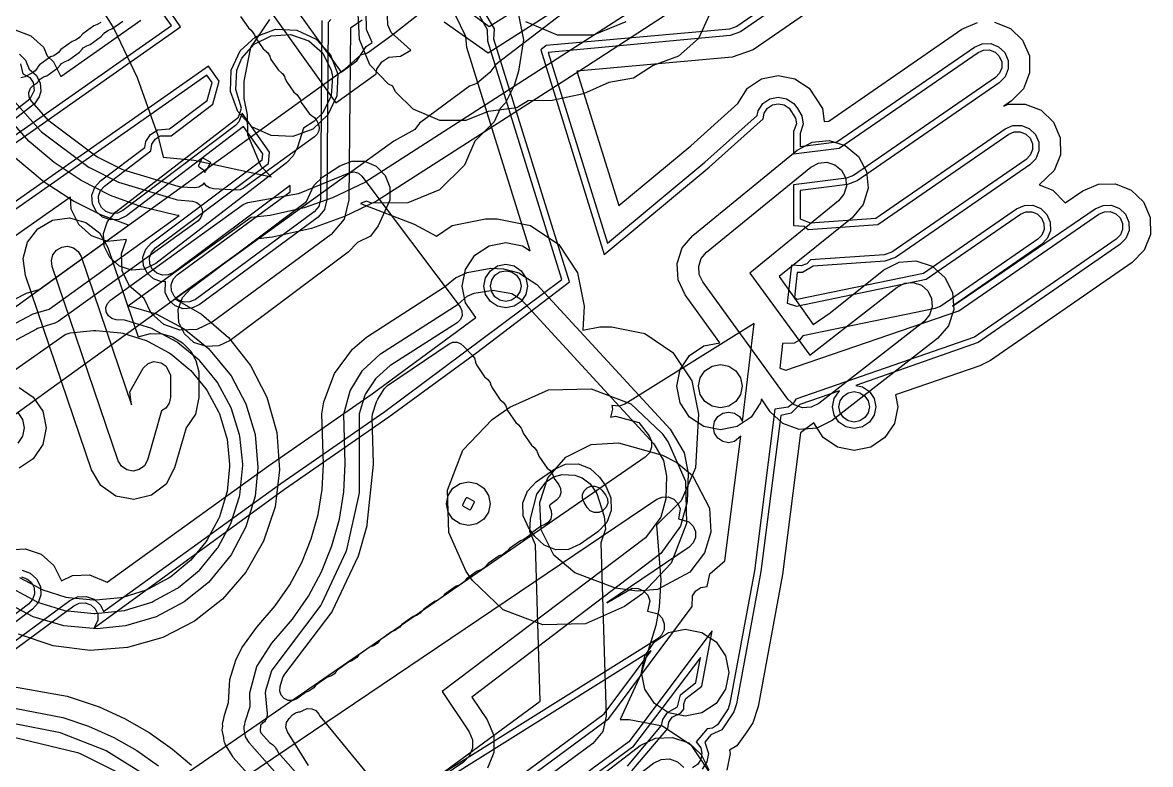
# Model space of a CAD drawing. Header units: metres. Extents: x 8738 to 9560, y -8972 to -7699.
# Drawn here: x 9507.8 to 9559.6, y -7762 to -7727.9 of the extents above; entities that cross this region are included whole.
import ezdxf

# ---------------------------------------------------------------- set-up
doc = ezdxf.new("R2010")
doc.units = ezdxf.units.M
doc.layers.add('AI_GREENING_EXCLUSIONS', color=1, linetype='Continuous')
doc.layers.add('AI_GREENING_LAWN', color=82, linetype='Continuous')

msp = doc.modelspace()

# ---------------------------------------------------------------- linework, layer by layer
at = {"layer": 'AI_GREENING_EXCLUSIONS'}
for points in [[(9547.126, -7723.608), (9540.612, -7728.103), (9540.276, -7728.224), (9531.856, -7728.973), (9531.607, -7729.182), (9534.524, -7738.566), (9539.342, -7734.56), (9541.811, -7732.346), (9541.863, -7732.083), (9542.015, -7731.856), (9542.242, -7731.704), (9542.51, -7731.651), (9542.778, -7731.704), (9543.005, -7731.856), (9543.305, -7732.307), (9543.343, -7732.577), (9543.21, -7732.929), (9543.21, -7733.955), (9545.301, -7733.692), (9551.675, -7729.295), (9551.925, -7729.187), (9552.199, -7729.183), (9552.452, -7729.284), (9552.648, -7729.474), (9552.757, -7729.725), (9552.761, -7729.998), (9552.66, -7730.252), (9552.47, -7730.448), (9545.955, -7734.942), (9545.645, -7735.06), (9543.21, -7735.367), (9543.21, -7737.239), (9543.69, -7737.274), (9543.886, -7737.42), (9547.083, -7737.192), (9553.084, -7733.053), (9553.335, -7732.944), (9553.608, -7732.94), (9553.862, -7733.041), (9554.058, -7733.231), (9554.166, -7733.482), (9554.17, -7733.755), (9554.069, -7734.009), (9553.879, -7734.205), (9547.721, -7738.453), (9547.373, -7738.575), (9543.986, -7738.817), (9543.812, -7738.989), (9543.56, -7739.092), (9543.118, -7739.057), (9542.919, -7740.792), (9543.343, -7740.934), (9549.29, -7739.699), (9553.614, -7736.716), (9553.865, -7736.608), (9554.138, -7736.604), (9554.392, -7736.704), (9554.588, -7736.895), (9554.696, -7737.145), (9554.7, -7737.418), (9554.599, -7737.672), (9554.409, -7737.868), (9549.968, -7740.932), (9549.713, -7741.041), (9543.628, -7742.305), (9543.479, -7742.499), (9543.242, -7742.635), (9542.705, -7742.653), (9542.575, -7743.784), (9542.855, -7743.874), (9550.789, -7741.148), (9557.218, -7736.713), (9557.469, -7736.604), (9557.742, -7736.6), (9557.996, -7736.701), (9558.192, -7736.891), (9558.3, -7737.142), (9558.304, -7737.415), (9558.203, -7737.669), (9558.013, -7737.865), (9551.505, -7742.355), (9543.309, -7745.198), (9543.186, -7745.408), (9542.969, -7745.574), (9542.352, -7745.664), (9541.414, -7753.078), (9540.291, -7759.147), (9540.205, -7759.407), (9539.718, -7760.152), (9539.485, -7760.295), (9539.244, -7760.334), (9538.741, -7760.931), (9538.953, -7761.198), (9539.006, -7761.466), (9538.953, -7761.734), (9538.801, -7761.961), (9538.574, -7762.113)], [(9547.297, -7723.855), (9540.782, -7728.349), (9540.303, -7728.522), (9531.956, -7729.293), (9534.678, -7738.049), (9539.146, -7734.333), (9541.543, -7732.183), (9541.586, -7731.968), (9541.803, -7731.644), (9542.127, -7731.427), (9542.51, -7731.351), (9542.893, -7731.427), (9543.217, -7731.644), (9543.389, -7731.871), (9543.587, -7732.207), (9543.643, -7732.593), (9543.51, -7733.019), (9543.51, -7733.615), (9545.19, -7733.404), (9551.504, -7729.048), (9551.863, -7728.894), (9552.253, -7728.888), (9552.615, -7729.032), (9552.895, -7729.303), (9553.05, -7729.662), (9553.056, -7730.052), (9552.912, -7730.415), (9552.64, -7730.694), (9546.125, -7735.189), (9545.682, -7735.358), (9543.51, -7735.631), (9543.51, -7736.925), (9543.967, -7737.114), (9546.98, -7736.899), (9552.914, -7732.806), (9553.272, -7732.651), (9553.662, -7732.645), (9554.025, -7732.789), (9554.305, -7733.061), (9554.459, -7733.419), (9554.465, -7733.809), (9554.321, -7734.172), (9554.049, -7734.452), (9547.891, -7738.7), (9547.394, -7738.875), (9544.109, -7739.109), (9543.617, -7739.387), (9543.382, -7739.386), (9543.249, -7740.546), (9543.382, -7740.62), (9549.169, -7739.418), (9553.444, -7736.469), (9553.802, -7736.314), (9554.192, -7736.308), (9554.555, -7736.452), (9554.835, -7736.724), (9554.989, -7737.082), (9554.995, -7737.473), (9554.851, -7737.835), (9554.58, -7738.115), (9550.499, -7740.93), (9557.048, -7736.466), (9557.406, -7736.311), (9557.796, -7736.305), (9558.159, -7736.449), (9558.439, -7736.721), (9558.593, -7737.079), (9558.599, -7737.469), (9558.455, -7737.832), (9558.183, -7738.112), (9551.675, -7742.602), (9546.061, -7744.569), (9546.372, -7744.631), (9546.696, -7744.848), (9546.913, -7745.172), (9546.989, -7745.555), (9546.913, -7745.938), (9546.696, -7746.262), (9546.372, -7746.479), (9545.989, -7746.555), (9545.606, -7746.479), (9545.282, -7746.262), (9545.065, -7745.938), (9544.989, -7745.555), (9545.065, -7745.172), (9545.315, -7744.826), (9543.504, -7745.448), (9543.1, -7745.843), (9542.618, -7745.948), (9541.712, -7753.115), (9540.589, -7759.185), (9540.466, -7759.555), (9539.922, -7760.372), (9539.407, -7760.606), (9539.131, -7760.935), (9539.306, -7761.466), (9539.23, -7761.849), (9539.013, -7762.173)], [(9518.119, -7724.153), (9522.447, -7730.206), (9523.172, -7729.684), (9523.608, -7729.026), (9523.879, -7728.845), (9523.614, -7728.244), (9523.597, -7727.464)], [(9517.303, -7724.73), (9522.214, -7731.606), (9524.053, -7730.282), (9524.098, -7730.057), (9524.315, -7729.733), (9524.639, -7729.516), (9525.18, -7729.471), (9525.646, -7729.193), (9524.748, -7728.384), (9524.59, -7728.027), (9524.582, -7727.637)], [(9547.865, -7724.678), (9541.35, -7729.173), (9540.392, -7729.518), (9533.27, -7730.153), (9535.188, -7736.323), (9538.493, -7733.576), (9540.652, -7731.64), (9541.096, -7730.937), (9541.745, -7730.503), (9542.51, -7730.351), (9543.275, -7730.503), (9543.924, -7730.937), (9544.531, -7731.875), (9544.616, -7732.468), (9544.824, -7732.442), (9550.936, -7728.225), (9551.653, -7727.916)], [(9537.923, -7726.001), (9523.533, -7735.27), (9522.059, -7735.968), (9520.755, -7736.427), (9519.191, -7736.783), (9518.319, -7736.874), (9512.698, -7740.92), (9513.969, -7741.296), (9515.253, -7741.971), (9516.375, -7742.873), (9517.411, -7744.129), (9518.086, -7745.414), (9518.505, -7746.83), (9518.637, -7748.34), (9518.505, -7749.65), (9518.086, -7751.067), (9517.411, -7752.351), (9516.375, -7753.608), (9515.253, -7754.509), (9513.969, -7755.184), (9512.552, -7755.603), (9511.242, -7755.735), (9509.732, -7755.603), (9508.316, -7755.184), (9507.031, -7754.509)], [(9501.122, -7737.927), (9515.088, -7728.128), (9513.862, -7726.312)], [(9539.36, -7727.554), (9538.841, -7728.658), (9537.925, -7729.464), (9536.772, -7729.891), (9535.865, -7730.483), (9534.727, -7730.678), (9533.578, -7731.201), (9532.138, -7731.505), (9531.036, -7731.523), (9530.507, -7731.839), (9529.194, -7732.011), (9528.173, -7732.421), (9526.986, -7732.421), (9525.754, -7731.906), (9524.944, -7731.096), (9524.822, -7730.845), (9524.625, -7730.746), (9523.769, -7729.868), (9523.3, -7728.703), (9523.184, -7726.614)], [(9528.553, -7727.601), (9529.241, -7728.103), (9531.771, -7726.494)], [(9501.139, -7737.548), (9514.669, -7728.056), (9513.729, -7726.735)], [(9538.469, -7726.838), (9533.406, -7730.144), (9524.071, -7736.112), (9522.605, -7736.822), (9521.087, -7737.371), (9519.3, -7737.777), (9518.644, -7737.843), (9514.817, -7740.602), (9516.049, -7741.307), (9517.281, -7742.371), (9518.29, -7743.652), (9519.041, -7745.117), (9519.5, -7746.729), (9519.632, -7748.441), (9519.42, -7750.143), (9518.889, -7751.724), (9518.075, -7753.147), (9517.011, -7754.379), (9515.73, -7755.388), (9514.265, -7756.139), (9512.653, -7756.598), (9510.942, -7756.73), (9509.239, -7756.518), (9507.658, -7755.987)], [(9494.872, -7750.083), (9522.645, -7730.043), (9523.363, -7729.403), (9523.655, -7729.314), (9524.786, -7728.498), (9525.969, -7727.573)], [(9494.872, -7750.083), (9522.645, -7730.043), (9523.363, -7729.403), (9523.655, -7729.314), (9524.786, -7728.498), (9525.969, -7727.573)], [(9532.919, -7727.279), (9529.545, -7729.856), (9529.269, -7730.214), (9528.682, -7730.728), (9528.337, -7730.845), (9526.05, -7732.541), (9525.84, -7732.837), (9524.876, -7733.365), (9497.065, -7753.434)], [(9532.919, -7727.279), (9529.545, -7729.856), (9529.269, -7730.214), (9528.682, -7730.728), (9528.337, -7730.845), (9526.05, -7732.541), (9525.84, -7732.837), (9524.876, -7733.365), (9497.065, -7753.434)], [(9503.628, -7759.143), (9510.01, -7754.438), (9510.363, -7754.272), (9510.753, -7754.254), (9511.12, -7754.386), (9511.408, -7754.649), (9511.551, -7754.953), (9519.691, -7749.078), (9524.46, -7745.775), (9532.577, -7739.712), (9529.176, -7728.774), (9529.171, -7728.265), (9528.679, -7727.393)], [(9503.806, -7759.384), (9510.188, -7754.679), (9510.435, -7754.563), (9510.708, -7754.55), (9510.965, -7754.643), (9511.166, -7754.827), (9511.283, -7755.074), (9511.295, -7755.347), (9511.122, -7755.692), (9519.847, -7749.335), (9524.634, -7746.02), (9528.681, -7743.059), (9532.926, -7739.824), (9529.463, -7728.685), (9529.495, -7728.209), (9528.973, -7727.334)], [(9507.178, -7752.11), (9507.957, -7752.063), (9508.695, -7752.318), (9509.279, -7752.835), (9509.62, -7753.537), (9510.123, -7753.301), (9510.902, -7753.265), (9511.717, -7753.604), (9519.121, -7748.256), (9523.88, -7744.96), (9528.635, -7741.459), (9528.158, -7740.781), (9528.006, -7740.016), (9528.158, -7739.251), (9528.592, -7738.602), (9529.241, -7738.168), (9530.006, -7738.016), (9530.771, -7738.168), (9531.122, -7738.403), (9528.221, -7729.071), (9528.168, -7728.564), (9527.698, -7727.588)], [(9511.421, -7727.248), (9512.018, -7728.196), (9513.101, -7730.452), (9514.049, -7733.101), (9514.281, -7734.106), (9515.712, -7734.235), (9519.236, -7735.004), (9518.777, -7734.524), (9518.173, -7733.079), (9518.157, -7732.159), (9518.008, -7731.409), (9518.008, -7730.607), (9518.312, -7729.076), (9519.18, -7727.779)], [(9530.591, -7727.572), (9530.818, -7728.716), (9530.597, -7730.157), (9530.385, -7730.812), (9529.992, -7731.602), (9529.743, -7731.869), (9529.471, -7732.482), (9528.588, -7733.364), (9528.108, -7734.474), (9526.964, -7735.597), (9525.519, -7736.201), (9523.858, -7736.217), (9523.6, -7736.126), (9523.341, -7736.234), (9525.798, -7737.17), (9526.821, -7737.724), (9527.552, -7737.235), (9529.083, -7736.931), (9529.605, -7736.936), (9531.136, -7737.24), (9532.433, -7738.108), (9533.301, -7739.405), (9533.605, -7740.936), (9533.546, -7742.039), (9534.328, -7741.883), (9534.85, -7741.888), (9536.381, -7742.192), (9537.678, -7743.06), (9538.546, -7744.357), (9538.85, -7745.888), (9538.703, -7748.355), (9538.056, -7749.864), (9536.916, -7750.984), (9537.118, -7753.488), (9537.038, -7754.751), (9536.897, -7755.581), (9536.208, -7757.838), (9535.25, -7759.894), (9535.671, -7759.894), (9537.202, -7760.198), (9538.499, -7761.066), (9539.367, -7762.363)], [(9527.182, -7727.899), (9529.196, -7729.32), (9532.317, -7727.331)], [(9521.56, -7727.824), (9521.504, -7736.046), (9521.428, -7736.359), (9521.22, -7736.604), (9515.764, -7740.628), (9515.517, -7740.745), (9515.244, -7740.757), (9514.987, -7740.665), (9514.785, -7740.481), (9514.669, -7740.233), (9514.656, -7739.961), (9514.749, -7739.704), (9514.933, -7739.502), (9520.107, -7735.686), (9520.109, -7735.395), (9514.77, -7739.386), (9514.524, -7739.504), (9514.251, -7739.519), (9513.993, -7739.428), (9513.79, -7739.245), (9513.672, -7738.999), (9513.658, -7738.726), (9513.749, -7738.468), (9513.932, -7738.265), (9519.114, -7734.39), (9519.167, -7733.864), (9517.905, -7732.089), (9517.758, -7732.482), (9517.6, -7732.647), (9512.432, -7736.547), (9512.186, -7736.665), (9511.913, -7736.681), (9511.656, -7736.591), (9511.452, -7736.41), (9511.333, -7736.164), (9511.317, -7735.891), (9511.407, -7735.633), (9511.589, -7735.429), (9513.728, -7733.815), (9513.772, -7733.504), (9513.924, -7733.277), (9514.151, -7733.125), (9514.651, -7733.118), (9516.568, -7731.672), (9516.859, -7730.619), (9516.363, -7729.921), (9495.595, -7744.492)], [(9521.981, -7727.79), (9521.86, -7727.929), (9521.804, -7736.048), (9521.695, -7736.495), (9521.398, -7736.846), (9515.942, -7740.87), (9515.589, -7741.036), (9515.199, -7741.054), (9514.832, -7740.921), (9514.544, -7740.659), (9514.378, -7740.305), (9514.399, -7739.805), (9514.208, -7739.816), (9513.84, -7739.686), (9513.55, -7739.425), (9513.382, -7739.073), (9513.361, -7738.683), (9513.491, -7738.315), (9513.752, -7738.025), (9518.829, -7734.229), (9518.857, -7733.946), (9517.966, -7732.692), (9512.613, -7736.786), (9512.261, -7736.956), (9511.872, -7736.978), (9511.503, -7736.85), (9511.212, -7736.59), (9511.042, -7736.239), (9511.02, -7735.849), (9511.148, -7735.481), (9511.408, -7735.19), (9513.442, -7733.655), (9513.495, -7733.389), (9513.712, -7733.065), (9514.036, -7732.848), (9514.572, -7732.802), (9516.306, -7731.494), (9516.532, -7730.677), (9516.291, -7730.338), (9496.334, -7744.339)], [(9523.425, -7727.817), (9522.885, -7728.178), (9522.804, -7736.055), (9522.586, -7736.949), (9521.991, -7737.65), (9516.536, -7741.675), (9515.829, -7742.006), (9515.05, -7742.043), (9514.316, -7741.778), (9513.739, -7741.252), (9513.422, -7740.578), (9512.749, -7740.024), (9512.413, -7739.319), (9512.371, -7738.54), (9512.605, -7737.879), (9511.733, -7737.969), (9510.996, -7737.712), (9510.414, -7737.193), (9510.074, -7736.49), (9510.043, -7735.943), (9498.801, -7743.831)], [(9507.49, -7728.253), (9508.22, -7728.527), (9508.79, -7729.06), (9508.968, -7729.451), (9509.259, -7729.724), (9509.593, -7730.395), (9513.27, -7727.816)], [(9535.516, -7727.894), (9534.014, -7728.51), (9532.372, -7728.498), (9530.928, -7727.894)], [(9552.433, -7727.904), (9553.158, -7728.192), (9553.718, -7728.736), (9554.028, -7729.452), (9554.039, -7730.232), (9553.751, -7730.958), (9553.208, -7731.518), (9552.849, -7731.765), (9553.062, -7731.673), (9553.842, -7731.662), (9554.568, -7731.95), (9555.128, -7732.493), (9555.437, -7733.21), (9555.449, -7733.99), (9555.161, -7734.715), (9554.482, -7735.368), (9555.098, -7735.613), (9555.676, -7736.197), (9556.48, -7735.643), (9557.196, -7735.333), (9557.976, -7735.322), (9558.702, -7735.61), (9559.262, -7736.153), (9559.571, -7736.87), (9559.583, -7737.65), (9559.295, -7738.375), (9558.751, -7738.935), (9552.243, -7743.425), (9551.757, -7743.67), (9547.879, -7745.002), (9547.989, -7745.555), (9547.837, -7746.32), (9547.403, -7746.969), (9546.754, -7747.403), (9545.989, -7747.555), (9545.224, -7747.403), (9544.575, -7746.969), (9544.135, -7746.289), (9543.525, -7746.746), (9542.704, -7753.241), (9541.581, -7759.308), (9541.335, -7760.049), (9541.06, -7760.472), (9540.603, -7761.104), (9540.274, -7761.307), (9540.306, -7761.466), (9540.154, -7762.231)], [(9507.693, -7729.376), (9507.978, -7729.643), (9508.142, -7730.069), (9508.468, -7730.335), (9508.642, -7730.685), (9508.669, -7731.074), (9508.601, -7731.33), (9508.384, -7731.654), (9500.923, -7737.432)], [(9507.735, -7729.818), (9507.855, -7730.282), (9508.172, -7730.452), (9508.324, -7730.679), (9508.371, -7731.036), (9508.172, -7731.442), (9498.918, -7738.611)], [(9507.031, -7741.971), (9508.316, -7741.296), (9509.056, -7741.077), (9515.029, -7736.778), (9514.865, -7736.759), (9513.296, -7736.384), (9511.877, -7735.857), (9510.529, -7735.17), (9509.282, -7734.34), (9508.146, -7733.378), (9506.882, -7731.966)], [(9506.554, -7741.092), (9508.019, -7740.341), (9508.594, -7740.177), (9512.695, -7737.226), (9511.426, -7736.75), (9510.179, -7736.121), (9508.823, -7735.243), (9507.42, -7734.065)], [(9518.272, -7762.516), (9517.499, -7761.641), (9517.479, -7761.605), (9517.141, -7761.06), (9517.123, -7760.975), (9517.089, -7760.915), (9517.072, -7760.732), (9516.999, -7760.383), (9517.023, -7760.212), (9517.011, -7760.085), (9517.063, -7759.933), (9517.096, -7759.698), (9517.285, -7759.117), (9517.348, -7758.072), (9517.621, -7757.176), (9517.899, -7756.606), (9518.579, -7755.658), (9519.431, -7754.681), (9520.096, -7753.718), (9520.648, -7752.693), (9521.081, -7751.616), (9521.393, -7750.498), (9521.58, -7749.349), (9521.639, -7748.179), (9521.574, -7745.871), (9521.665, -7745.32), (9522.149, -7744.028), (9522.972, -7742.914), (9523.614, -7742.363), (9527.202, -7740.045), (9527.702, -7739.631), (9528.241, -7739.392), (9529.32, -7739.2), (9529.906, -7739.224), (9530.598, -7739.404), (9531.432, -7739.945), (9537.541, -7746.58), (9538.183, -7747.668), (9538.372, -7748.596), (9538.332, -7749.915), (9538.029, -7751.03), (9537.122, -7752.284), (9528.456, -7758.871), (9529.158, -7759.914), (9529.458, -7760.632), (9529.462, -7761.41), (9529.168, -7762.131)], [(9521.828, -7765.033), (9518.248, -7760.979), (9518.238, -7760.961), (9518.07, -7760.689), (9518.061, -7760.646), (9518.044, -7760.616), (9518.035, -7760.524), (9517.999, -7760.35), (9518.011, -7760.264), (9518.005, -7760.201), (9518.03, -7760.125), (9518.03, -7760.125), (9518.047, -7760.008), (9518.277, -7759.3), (9518.262, -7758.672), (9518.578, -7757.466), (9519.269, -7756.397), (9520.221, -7755.296), (9520.951, -7754.241), (9521.555, -7753.118), (9522.03, -7751.938), (9522.372, -7750.713), (9522.576, -7749.454), (9522.64, -7748.173), (9522.574, -7745.894), (9522.867, -7744.826), (9523.44, -7743.882), (9524.265, -7743.121), (9527.818, -7740.838), (9528.233, -7740.479), (9528.558, -7740.341), (9529.406, -7740.196), (9530.28, -7740.352), (9530.697, -7740.623), (9536.806, -7747.257), (9537.247, -7748.018), (9537.382, -7748.741), (9537.343, -7749.77), (9537.116, -7750.624), (9536.412, -7751.573), (9527.084, -7758.622), (9528.328, -7760.472), (9528.478, -7760.831), (9528.48, -7761.22), (9528.333, -7761.58), (9528.06, -7761.857), (9523.14, -7765.198)], [(9528.483, -7764.467), (9534.734, -7759.858), (9538.564, -7754.713), (9538.573, -7754.222), (9538.725, -7753.995), (9538.952, -7753.843), (9539.248, -7753.795), (9539.374, -7753.216), (9540.062, -7752.615), (9540.783, -7746.908), (9540.498, -7747.147), (9540.23, -7747.2), (9539.962, -7747.147), (9539.735, -7746.995), (9539.583, -7746.768), (9539.53, -7746.5), (9539.583, -7746.232), (9539.735, -7746.005), (9539.962, -7745.853), (9540.23, -7745.8), (9540.498, -7745.853), (9540.725, -7746.005), (9540.87, -7746.222), (9541.401, -7741.732), (9535.462, -7745.433), (9535.207, -7745.53), (9534.872, -7745.495), (9534.91, -7745.666), (9534.806, -7746.023), (9535.043, -7745.985), (9536.103, -7746.281), (9536.583, -7746.883), (9536.691, -7747.134), (9536.695, -7747.407), (9536.595, -7747.661), (9536.404, -7747.857), (9511.31, -7765.169)], [(9507.679, -7744.674), (9508.328, -7745.108), (9508.761, -7745.756), (9508.914, -7746.522), (9508.761, -7747.287), (9508.328, -7747.936), (9507.679, -7748.369)], [(9507.621, -7745.815), (9507.838, -7746.139), (9507.914, -7746.522), (9507.838, -7746.904), (9507.621, -7747.229)], [(9526.158, -7763.056), (9531.584, -7759.056), (9531.369, -7751.889), (9531.112, -7751.276), (9531.138, -7750.691), (9531.432, -7749.568), (9531.859, -7748.989), (9532.202, -7748.774), (9532.202, -7748.774), (9532.591, -7748.66), (9533.176, -7748.686), (9533.516, -7748.815), (9533.878, -7749.082), (9534.186, -7749.527), (9534.527, -7750.59), (9534.588, -7751.172), (9534.368, -7751.8), (9534.606, -7759.752), (9534.455, -7760.453), (9533.997, -7761.004), (9527.939, -7765.471)], [(9517.426, -7762.965), (9536.933, -7749.799), (9537.185, -7749.693), (9537.458, -7749.692), (9537.711, -7749.795), (9537.905, -7749.987), (9538.01, -7750.239), (9537.937, -7750.696), (9538.41, -7750.831), (9538.604, -7751.023), (9538.71, -7751.275), (9538.711, -7751.548), (9538.607, -7751.801), (9538.415, -7751.995), (9534.641, -7754.543), (9535.807, -7753.875), (9536.08, -7753.883), (9536.329, -7753.995), (9536.516, -7754.194), (9536.613, -7754.449), (9536.51, -7754.936), (9536.993, -7755.054), (9537.18, -7755.253), (9537.277, -7755.508), (9537.269, -7755.781), (9537.157, -7756.03), (9536.958, -7756.218), (9519.403, -7767.217)], [(9507.822, -7753.054), (9508.19, -7753.181), (9508.482, -7753.44), (9508.653, -7753.791), (9508.677, -7754.18), (9508.549, -7754.549), (9508.291, -7754.841), (9501.784, -7759.781)], [(9507.781, -7753.351), (9508.039, -7753.44), (9508.243, -7753.622), (9508.363, -7753.867), (9508.379, -7754.14), (9508.29, -7754.398), (9508.109, -7754.602), (9501.536, -7759.592)], [(9535.795, -7762.255), (9537.434, -7760.31), (9537.483, -7760.022), (9537.635, -7759.795), (9538.022, -7759.611), (9538.174, -7759.432), (9538.171, -7759.188), (9538.273, -7758.934), (9538.996, -7758.376), (9539.473, -7755.838), (9535.649, -7760.923), (9529.314, -7765.594)], [(9528.305, -7764.225), (9534.52, -7759.643), (9536.674, -7756.75), (9519.563, -7767.471)], [(9535.588, -7762.034), (9537.152, -7760.179), (9537.206, -7759.907), (9537.423, -7759.583), (9537.878, -7759.317), (9538.022, -7758.77), (9538.724, -7758.198), (9538.938, -7757.058), (9535.827, -7761.164), (9529.492, -7765.835)], [(9487.484, -7768.646), (9497.637, -7761.182), (9498.817, -7760.38), (9500.148, -7759.659), (9501.179, -7759.221), (9502.41, -7758.819), (9503.664, -7758.535), (9504.931, -7758.369), (9507.381, -7758.379), (9509.879, -7758.834), (9511.348, -7759.325), (9512.518, -7759.858), (9513.642, -7760.502), (9514.712, -7761.256), (9515.58, -7761.988)], [(9498.23, -7761.988), (9499.456, -7761.161), (9500.539, -7760.579), (9501.657, -7760.109), (9502.803, -7759.748), (9503.878, -7759.512), (9505.055, -7759.361), (9507.549, -7759.398), (9509.687, -7759.816), (9510.855, -7760.205), (9512.027, -7760.729), (9513.072, -7761.324), (9514.067, -7762.02)], [(9534.048, -7762.725), (9536.178, -7761.099), (9536.178, -7761.099), (9536.882, -7760.762), (9537.661, -7760.719), (9538.397, -7760.978), (9538.978, -7761.499), (9539.315, -7762.203)], [(9534.618, -7763.558), (9536.778, -7761.899), (9537.13, -7761.73), (9537.52, -7761.709), (9537.888, -7761.839), (9537.888, -7761.839), (9538.178, -7762.099)]]:
    msp.add_lwpolyline(points, dxfattribs=at)
for points in [[(9519.439, -7728.232), (9520.425, -7728.271), (9521.307, -7728.68), (9521.954, -7729.379), (9522.295, -7730.296), (9522.256, -7731.282), (9521.847, -7732.164), (9521.148, -7732.811), (9520.231, -7733.152), (9519.245, -7733.113), (9518.363, -7732.704), (9517.716, -7732.005), (9517.375, -7731.088), (9517.414, -7730.102), (9517.823, -7729.22), (9518.522, -7728.573), (9519.439, -7728.232)], [(9519.246, -7728.531), (9520.132, -7728.472), (9520.965, -7728.757), (9521.609, -7729.323), (9521.996, -7730.103), (9522.055, -7730.395), (9521.996, -7731.281), (9521.609, -7732.061), (9521.204, -7732.466), (9520.732, -7732.777), (9520.45, -7733.638), (9520.249, -7734.037), (9519.94, -7734.36), (9513.946, -7738.982), (9513.422, -7739.242), (9512.838, -7739.281), (9512.283, -7739.095), (9511.842, -7738.71), (9511.582, -7738.186), (9511.543, -7737.602), (9511.73, -7737.047), (9512.114, -7736.606), (9517.742, -7732.266), (9517.88, -7731.845), (9517.615, -7730.989), (9517.674, -7730.103), (9517.9, -7729.562), (9518.466, -7728.918), (9519.246, -7728.531)], [(9544.06, -7733.413), (9544.837, -7733.338), (9545.583, -7733.566), (9546.185, -7734.063), (9546.551, -7734.752), (9546.626, -7735.528), (9546.398, -7736.275), (9545.901, -7736.877), (9542.551, -7739.579), (9544.105, -7741.773), (9544.892, -7741.25), (9547.35, -7739.271), (9548.048, -7738.921), (9548.826, -7738.864), (9549.567, -7739.109), (9550.157, -7739.62), (9550.508, -7740.317), (9550.564, -7741.095), (9550.319, -7741.836), (9549.809, -7742.427), (9544.983, -7746.186), (9544.27, -7746.54), (9543.474, -7746.588), (9542.723, -7746.322), (9542.136, -7745.783), (9541.737, -7745.186), (9541.7, -7745.373), (9541.266, -7746.022), (9540.617, -7746.456), (9539.852, -7746.608), (9539.087, -7746.456), (9538.438, -7746.022), (9538.004, -7745.373), (9537.852, -7744.608), (9538.004, -7743.843), (9538.438, -7743.194), (9539.087, -7742.76), (9539.832, -7742.612), (9538.234, -7740.411), (9537.914, -7739.73), (9537.869, -7738.979), (9538.104, -7738.264), (9538.587, -7737.687), (9543.371, -7733.779), (9544.06, -7733.413)], [(9524.067, -7734.52), (9524.474, -7734.94), (9524.689, -7735.484), (9524.68, -7736.069), (9524.149, -7737.252), (9523.794, -7737.718), (9523.203, -7738.023), (9522.78, -7738.453), (9517.365, -7742.509), (9516.837, -7742.762), (9516.253, -7742.794), (9515.701, -7742.599), (9515.265, -7742.208), (9515.012, -7741.681), (9514.981, -7741.096), (9515.175, -7740.544), (9515.566, -7740.109), (9520.86, -7736.142), (9521.195, -7735.407), (9521.615, -7734.999), (9522.4, -7734.493), (9522.944, -7734.278), (9523.529, -7734.287), (9524.067, -7734.52)], [(9544.348, -7734.37), (9544.736, -7734.333), (9545.11, -7734.447), (9545.411, -7734.695), (9545.594, -7735.04), (9545.631, -7735.428), (9545.517, -7735.801), (9545.269, -7736.102), (9541.206, -7739.421), (9543.949, -7743.189), (9547.965, -7740.06), (9548.314, -7739.885), (9548.703, -7739.856), (9549.073, -7739.979), (9549.368, -7740.234), (9549.544, -7740.583), (9549.572, -7740.972), (9549.449, -7741.342), (9549.194, -7741.638), (9544.369, -7745.397), (9544.012, -7745.574), (9543.614, -7745.598), (9543.239, -7745.465), (9542.945, -7745.196), (9539.043, -7739.824), (9538.883, -7739.483), (9538.86, -7739.108), (9538.978, -7738.75), (9539.219, -7738.462), (9544.004, -7734.553), (9544.348, -7734.37)], [(9515.787, -7743.43), (9515.92, -7743.953), (9515.925, -7745.13), (9515.766, -7745.894), (9515.342, -7746.516), (9514.813, -7748.359), (9514.418, -7749.098), (9513.754, -7749.611), (9512.939, -7749.806), (9512.115, -7749.65), (9511.427, -7749.17), (9510.997, -7748.45), (9507.966, -7739.53), (9507.863, -7738.756), (9508.065, -7738.002), (9508.54, -7737.383), (9509.216, -7736.993), (9509.989, -7736.891), (9510.743, -7737.092), (9511.362, -7737.567), (9511.753, -7738.243), (9513.147, -7742.345), (9513.707, -7742.191), (9514.248, -7742.204), (9514.714, -7742.338), (9515.179, -7742.614), (9515.552, -7743.005), (9515.787, -7743.43)], [(9514.625, -7745.119), (9514.569, -7745.386), (9514.415, -7745.612), (9514.211, -7745.746), (9513.564, -7748), (9513.425, -7748.259), (9513.193, -7748.438), (9512.908, -7748.506), (9512.619, -7748.452), (9512.379, -7748.284), (9512.228, -7748.032), (9509.196, -7739.112), (9509.161, -7738.841), (9509.231, -7738.577), (9509.397, -7738.36), (9509.634, -7738.224), (9509.905, -7738.188), (9510.169, -7738.258), (9510.385, -7738.425), (9510.522, -7738.661), (9512.835, -7745.466), (9512.753, -7744.865), (9513.366, -7743.781), (9513.594, -7743.566), (9513.854, -7743.483), (9514.201, -7743.532), (9514.432, -7743.688), (9514.628, -7744.1), (9514.625, -7745.119)], [(9529.299, -7740.723), (9529.082, -7740.399), (9529.006, -7740.016), (9529.082, -7739.633), (9529.299, -7739.309), (9529.623, -7739.092), (9530.006, -7739.016), (9530.389, -7739.092), (9530.713, -7739.309), (9530.93, -7739.633), (9531.006, -7740.016), (9530.93, -7740.399), (9530.713, -7740.723), (9530.389, -7740.94), (9530.006, -7741.016), (9529.623, -7740.94), (9529.299, -7740.723)], [(9529.511, -7740.511), (9529.359, -7740.284), (9529.306, -7740.016), (9529.359, -7739.748), (9529.511, -7739.521), (9529.738, -7739.369), (9530.006, -7739.316), (9530.274, -7739.369), (9530.501, -7739.521), (9530.653, -7739.748), (9530.706, -7740.016), (9530.653, -7740.284), (9530.501, -7740.511), (9530.274, -7740.663), (9530.006, -7740.716), (9529.738, -7740.663), (9529.511, -7740.511)], [(9539.852, -7745.608), (9539.469, -7745.532), (9539.145, -7745.315), (9538.928, -7744.991), (9538.852, -7744.608), (9538.928, -7744.225), (9539.145, -7743.901), (9539.469, -7743.684), (9539.852, -7743.608), (9540.235, -7743.684), (9540.559, -7743.901), (9540.776, -7744.225), (9540.852, -7744.608), (9540.776, -7744.991), (9540.559, -7745.315), (9540.235, -7745.532), (9539.852, -7745.608)], [(9528.04, -7747.551), (9529.383, -7746.136), (9530.191, -7745.566), (9531.973, -7744.772), (9533.923, -7744.722), (9535.744, -7745.421), (9537.159, -7746.765), (9537.452, -7747.179), (9538.245, -7748.962), (9538.296, -7750.912), (9537.597, -7752.733), (9536.253, -7754.148), (9535.446, -7754.719), (9533.663, -7755.512), (9531.713, -7755.563), (9529.892, -7754.863), (9528.477, -7753.52), (9528.184, -7753.105), (9527.391, -7751.322), (9527.34, -7749.372), (9528.04, -7747.551)], [(9545.494, -7746.05), (9545.342, -7745.823), (9545.289, -7745.555), (9545.342, -7745.287), (9545.494, -7745.06), (9545.721, -7744.908), (9545.989, -7744.855), (9546.257, -7744.908), (9546.484, -7745.06), (9546.636, -7745.287), (9546.689, -7745.555), (9546.636, -7745.823), (9546.484, -7746.05), (9546.257, -7746.202), (9545.989, -7746.255), (9545.721, -7746.202), (9545.494, -7746.05)], [(9537.199, -7747.766), (9537.851, -7748.109), (9538.572, -7748.71), (9539.358, -7750.201), (9539.415, -7751.307), (9539.122, -7752.257), (9538.453, -7753.14), (9536.964, -7753.929), (9536.03, -7754.02), (9535.034, -7753.877), (9533.168, -7753.178), (9532.214, -7752.36), (9531.635, -7751.192), (9531.563, -7749.938), (9531.942, -7748.813), (9532.76, -7747.859), (9533.928, -7747.28), (9535.183, -7747.207), (9537.199, -7747.766)], [(9531.402, -7748.995), (9532.21, -7748.424), (9532.745, -7748.186), (9533.33, -7748.171), (9533.876, -7748.381), (9534.301, -7748.784), (9534.594, -7749.199), (9534.832, -7749.734), (9534.847, -7750.319), (9534.637, -7750.865), (9534.234, -7751.289), (9533.426, -7751.86), (9532.891, -7752.098), (9532.306, -7752.113), (9531.76, -7751.903), (9531.336, -7751.5), (9531.042, -7751.085), (9530.805, -7750.551), (9530.789, -7749.966), (9530.999, -7749.419), (9531.402, -7748.995)], [(9528.29, -7751), (9527.907, -7750.924), (9527.583, -7750.707), (9527.366, -7750.383), (9527.29, -7750), (9527.366, -7749.617), (9527.583, -7749.293), (9527.907, -7749.076), (9528.29, -7749), (9528.673, -7749.076), (9528.997, -7749.293), (9529.214, -7749.617), (9529.29, -7750), (9529.214, -7750.383), (9528.997, -7750.707), (9528.673, -7750.924), (9528.29, -7751)], [(9540.087, -7758.515), (9539.653, -7759.164), (9539.004, -7759.598), (9538.239, -7759.75), (9537.474, -7759.598), (9536.825, -7759.164), (9536.391, -7758.515), (9536.239, -7757.75), (9536.391, -7756.985), (9536.825, -7756.336), (9537.474, -7755.902), (9538.239, -7755.75), (9539.004, -7755.902), (9539.653, -7756.336), (9540.087, -7756.985), (9540.239, -7757.75), (9540.087, -7758.515)]]:
    msp.add_lwpolyline(points, close=True, dxfattribs=at)
at = {"layer": 'AI_GREENING_LAWN'}
for points in [[(9517.84, -7727.654), (9518.203, -7728.167), (9518.327, -7728.268), (9518.482, -7728.487), (9518.536, -7728.638), (9518.883, -7729.132), (9519.022, -7729.251), (9519.018, -7729.256), (9519.079, -7729.303), (9519.175, -7729.466), (9519.231, -7729.622), (9519.579, -7730.116), (9519.717, -7730.235), (9519.716, -7730.237), (9519.761, -7730.269), (9519.855, -7730.403), (9519.871, -7730.456), (9519.873, -7730.455), (9519.939, -7730.625), (9520.289, -7731.118), (9520.413, -7731.219), (9520.568, -7731.438), (9520.622, -7731.589), (9520.984, -7732.101), (9521.086, -7732.185), (9521.235, -7732.285), (9521.339, -7732.433), (9521.397, -7732.558), (9521.441, -7732.724), (9521.427, -7732.895), (9521.355, -7733.051), (9521.235, -7733.173), (9517.974, -7735.52), (9517.823, -7735.594), (9517.655, -7735.614), (9516.593, -7735.556), (9516.416, -7735.512), (9516.266, -7735.409), (9516.172, -7735.272), (9516.084, -7735.385), (9515.918, -7735.482), (9515.728, -7735.508), (9515.097, -7735.474), (9514.98, -7735.453), (9512.488, -7734.701), (9512.408, -7734.669), (9511.269, -7734.095), (9511.195, -7734.049), (9509.118, -7732.502), (9509.044, -7732.433), (9508.247, -7731.538), (9508.142, -7731.352), (9508.125, -7731.139), (9508.198, -7730.938), (9508.348, -7730.786), (9508.503, -7730.685), (9508.53, -7730.662), (9508.551, -7730.627), (9508.66, -7730.503), (9508.804, -7730.42), (9508.947, -7730.368), (9509.454, -7730.004), (9509.572, -7729.864), (9509.577, -7729.869), (9509.623, -7729.807), (9509.785, -7729.709), (9509.941, -7729.652), (9510.447, -7729.288), (9510.565, -7729.148), (9510.57, -7729.153), (9510.616, -7729.091), (9510.779, -7728.993), (9510.934, -7728.936), (9511.44, -7728.572), (9511.558, -7728.433), (9511.563, -7728.437), (9511.563, -7728.437), (9511.609, -7728.375), (9511.772, -7728.277), (9511.927, -7728.22), (9512.434, -7727.856)], [(9511.427, -7727.917), (9511.265, -7728.016), (9511.11, -7728.073), (9510.603, -7728.436), (9510.485, -7728.576), (9510.48, -7728.572), (9510.434, -7728.633), (9510.272, -7728.731), (9510.116, -7728.789), (9509.592, -7729.167), (9509.491, -7729.293), (9509.273, -7729.449), (9509.123, -7729.505), (9508.617, -7729.868), (9508.539, -7729.96), (9508.516, -7730.008), (9508.422, -7730.14), (9508.291, -7730.235), (9507.946, -7730.409), (9507.761, -7730.461)], [(9507.364, -7731.423), (9508.661, -7732.9), (9508.7, -7732.935), (9510.897, -7734.573), (9510.934, -7734.595), (9512.205, -7735.236), (9512.245, -7735.252), (9514.89, -7736.05), (9514.941, -7736.06), (9515.637, -7736.119), (9515.83, -7736.176), (9515.985, -7736.305), (9516.076, -7736.484), (9516.09, -7736.685), (9516.023, -7736.875), (9515.886, -7737.023), (9509.465, -7741.645), (9509.322, -7741.716), (9508.519, -7741.967), (9508.474, -7741.986), (9507.361, -7742.59)], [(9507.338, -7753.873), (9508.474, -7754.494), (9508.519, -7754.513), (9509.72, -7754.887), (9509.768, -7754.897), (9511.116, -7755.037), (9511.168, -7755.037), (9512.516, -7754.897), (9512.565, -7754.887), (9513.765, -7754.513), (9513.811, -7754.494), (9514.946, -7753.873), (9514.986, -7753.846), (9515.932, -7753.064), (9515.966, -7753.03), (9516.765, -7752.061), (9516.792, -7752.021), (9517.396, -7750.908), (9517.415, -7750.863), (9517.789, -7749.663), (9517.799, -7749.614), (9517.938, -7748.235), (9517.938, -7748.185), (9517.807, -7746.895), (9517.797, -7746.847), (9517.425, -7745.645), (9517.406, -7745.599), (9516.775, -7744.436), (9516.748, -7744.396), (9515.966, -7743.45), (9515.932, -7743.417), (9514.963, -7742.617), (9514.923, -7742.59), (9513.81, -7741.986), (9513.766, -7741.967), (9512.57, -7741.595), (9512.51, -7741.584), (9512.128, -7741.562), (9511.932, -7741.509), (9511.773, -7741.382), (9511.677, -7741.203), (9511.661, -7741), (9511.727, -7740.807), (9511.865, -7740.657), (9517.961, -7736.269), (9518.166, -7736.183), (9520.495, -7735.772), (9520.547, -7735.757), (9522.816, -7734.816), (9523.031, -7734.779), (9523.242, -7734.836), (9523.408, -7734.978), (9527.909, -7740.973), (9527.996, -7741.158), (9528.001, -7741.362), (9527.924, -7741.552), (9527.779, -7741.695), (9524.737, -7743.642), (9524.708, -7743.664), (9524.068, -7744.221), (9524.023, -7744.272), (9523.576, -7744.954), (9523.546, -7745.018), (9523.285, -7745.874), (9523.274, -7745.947), (9523.274, -7749.474), (9523.262, -7749.581), (9522.706, -7752.109), (9522.67, -7752.214), (9521.571, -7754.56), (9521.518, -7754.648), (9519.274, -7757.634), (9519.235, -7757.713), (9518.977, -7758.581), (9518.968, -7758.676), (9519.062, -7759.624), (9519.04, -7759.828), (9518.937, -7760.006), (9518.834, -7760.082), (9518.839, -7760.089), (9518.768, -7760.138), (9518.758, -7760.178), (9518.742, -7760.419), (9518.748, -7760.464), (9518.771, -7760.505), (9519.17, -7760.962), (9519.311, -7761.054), (9519.446, -7761.186), (9519.478, -7761.256), (9519.483, -7761.253), (9519.567, -7761.414), (9522.319, -7764.531)], [(9506.008, -7744.875), (9509.786, -7742.242), (9510.021, -7742.155), (9511.092, -7742.047), (9511.192, -7742.047), (9512.342, -7742.163), (9512.44, -7742.182), (9513.508, -7742.514), (9513.598, -7742.552), (9514.565, -7743.077), (9514.645, -7743.131), (9515.488, -7743.826), (9515.556, -7743.894), (9516.251, -7744.737), (9516.305, -7744.817), (9516.83, -7745.784), (9516.83, -7745.784), (9516.868, -7745.874), (9517.2, -7746.942), (9517.22, -7747.04), (9517.336, -7748.19), (9517.336, -7748.29), (9517.22, -7749.44), (9517.2, -7749.538), (9516.868, -7750.606), (9516.83, -7750.696), (9516.305, -7751.663), (9516.251, -7751.743), (9515.556, -7752.586), (9515.488, -7752.654), (9514.645, -7753.349), (9514.565, -7753.403), (9513.598, -7753.928), (9513.508, -7753.966), (9512.44, -7754.298), (9512.342, -7754.318), (9511.192, -7754.433), (9511.092, -7754.433), (9509.942, -7754.318), (9509.844, -7754.298), (9508.776, -7753.966), (9508.686, -7753.928), (9507.719, -7753.403)], [(9520.949, -7762.004), (9519.994, -7760.465), (9519.921, -7760.256), (9519.947, -7760.036), (9520.065, -7759.848), (9520.219, -7759.693), (9520.354, -7759.597), (9520.512, -7759.55), (9520.561, -7759.544), (9520.674, -7759.5), (9520.699, -7759.483), (9520.893, -7759.4), (9521.104, -7759.404), (9521.294, -7759.495), (9521.43, -7759.657), (9521.483, -7759.757), (9523.82, -7762.586)], [(9513.578, -7762.528), (9511.678, -7761.339), (9511.637, -7761.318), (9509.614, -7760.521), (9509.57, -7760.509), (9507.389, -7760.085), (9507.333, -7760.08), (9504.084, -7760.19), (9504.028, -7760.199), (9501.897, -7760.768), (9501.845, -7760.788), (9499.077, -7762.244)], [(9505.55, -7762.161), (9505.121, -7761.794), (9505.088, -7761.774), (9505.051, -7761.765), (9505.048, -7761.765), (9504.849, -7761.707), (9504.69, -7761.574), (9504.631, -7761.498), (9504.54, -7761.315), (9504.531, -7761.11), (9504.605, -7760.918), (9504.749, -7760.773), (9504.94, -7760.698), (9505.151, -7760.661), (9505.242, -7760.654), (9507.27, -7760.678), (9507.382, -7760.692), (9510.365, -7761.417), (9510.473, -7761.456), (9512.311, -7762.384)]]:
    msp.add_lwpolyline(points, dxfattribs=at)
for points in [[(9516.455, -7734.344), (9516.423, -7734.318), (9516.135, -7734.164), (9516.095, -7734.152), (9516.069, -7734.184), (9515.915, -7734.472), (9515.903, -7734.512), (9515.935, -7734.538), (9515.991, -7734.568), (9516.14, -7734.689), (9516.2, -7734.8), (9516.234, -7734.739), (9516.289, -7734.672), (9516.443, -7734.384), (9516.455, -7734.344)], [(9523.941, -7748.165), (9523.875, -7746.05), (9523.898, -7745.885), (9524.074, -7745.321), (9524.133, -7745.196), (9524.449, -7744.714), (9524.587, -7744.574), (9527.403, -7742.669), (9527.579, -7742.594), (9527.771, -7742.591), (9527.949, -7742.66), (9528.089, -7742.791), (9528.1, -7742.806), (9528.47, -7743.178), (9528.567, -7743.315), (9528.612, -7743.477), (9528.617, -7743.522), (9528.659, -7743.635), (9529.036, -7744.184), (9529.163, -7744.29), (9529.283, -7744.438), (9529.305, -7744.511), (9529.311, -7744.509), (9529.375, -7744.68), (9529.752, -7745.229), (9529.879, -7745.335), (9529.998, -7745.483), (9530.021, -7745.556), (9530.027, -7745.554), (9530.091, -7745.725), (9530.468, -7746.274), (9530.594, -7746.38), (9530.714, -7746.528), (9530.737, -7746.601), (9530.743, -7746.599), (9530.806, -7746.77), (9531.183, -7747.319), (9531.31, -7747.425), (9531.43, -7747.572), (9531.452, -7747.646), (9531.458, -7747.644), (9531.522, -7747.815), (9531.899, -7748.363), (9532.023, -7748.467), (9532.172, -7748.682), (9532.229, -7748.841), (9532.441, -7749.133), (9532.522, -7749.307), (9532.531, -7749.499), (9532.468, -7749.68), (9532.341, -7749.824), (9532.041, -7750.054), (9532.011, -7750.089), (9532.017, -7750.135), (9532.083, -7750.325), (9532.111, -7750.515), (9532.066, -7750.7), (9531.954, -7750.855), (9531.792, -7750.957), (9531.651, -7751.012), (9531.156, -7751.363), (9531.055, -7751.487), (9530.836, -7751.642), (9530.685, -7751.696), (9530.17, -7752.059), (9530.069, -7752.184), (9529.849, -7752.338), (9529.699, -7752.392), (9529.202, -7752.741), (9529.083, -7752.88), (9529.081, -7752.878), (9529.049, -7752.923), (9528.915, -7753.017), (9528.862, -7753.033), (9528.863, -7753.035), (9528.693, -7753.101), (9528.198, -7753.452), (9528.097, -7753.577), (9527.878, -7753.731), (9527.726, -7753.786), (9527.212, -7754.149), (9527.11, -7754.273), (9526.891, -7754.428), (9526.74, -7754.482), (9526.244, -7754.831), (9526.125, -7754.97), (9526.12, -7754.965), (9526.074, -7755.026), (9525.91, -7755.123), (9525.754, -7755.179), (9525.24, -7755.542), (9525.138, -7755.667), (9524.919, -7755.821), (9524.768, -7755.875), (9524.272, -7756.224), (9524.153, -7756.363), (9524.148, -7756.359), (9524.101, -7756.419), (9523.938, -7756.516), (9523.782, -7756.572), (9523.268, -7756.935), (9523.166, -7757.06), (9522.947, -7757.214), (9522.796, -7757.268), (9522.3, -7757.617), (9522.181, -7757.756), (9522.179, -7757.754), (9522.146, -7757.799), (9522.013, -7757.894), (9521.959, -7757.909), (9521.96, -7757.912), (9521.79, -7757.978), (9521.295, -7758.329), (9521.194, -7758.453), (9520.975, -7758.608), (9520.824, -7758.662), (9520.422, -7758.945), (9520.234, -7759.027), (9520.028, -7759.026), (9519.841, -7758.942), (9519.703, -7758.791), (9519.637, -7758.596), (9519.655, -7758.392), (9519.782, -7757.976), (9519.862, -7757.819), (9522.036, -7754.955), (9522.063, -7754.91), (9523.247, -7752.391), (9523.262, -7752.352), (9523.64, -7750.997), (9523.648, -7750.956), (9523.94, -7748.199), (9523.941, -7748.165)], [(9534.683, -7749.969), (9534.616, -7750.157), (9534.481, -7750.303), (9534.456, -7750.321), (9534.269, -7750.405), (9534.064, -7750.406), (9533.876, -7750.325), (9533.736, -7750.176), (9533.595, -7749.944), (9533.529, -7749.767), (9533.533, -7749.579), (9533.606, -7749.406), (9533.738, -7749.272), (9533.91, -7749.196), (9534.098, -7749.19), (9534.276, -7749.253), (9534.417, -7749.377), (9534.583, -7749.591), (9534.672, -7749.77), (9534.683, -7749.969)], [(9528.4, -7750.244), (9528.554, -7749.956), (9528.566, -7749.916), (9528.534, -7749.89), (9528.246, -7749.736), (9528.206, -7749.724), (9528.18, -7749.756), (9528.026, -7750.044), (9528.014, -7750.084), (9528.046, -7750.11), (9528.334, -7750.264), (9528.374, -7750.276), (9528.4, -7750.244)]]:
    msp.add_lwpolyline(points, close=True, dxfattribs=at)

doc.saveas('drawing.dxf')
